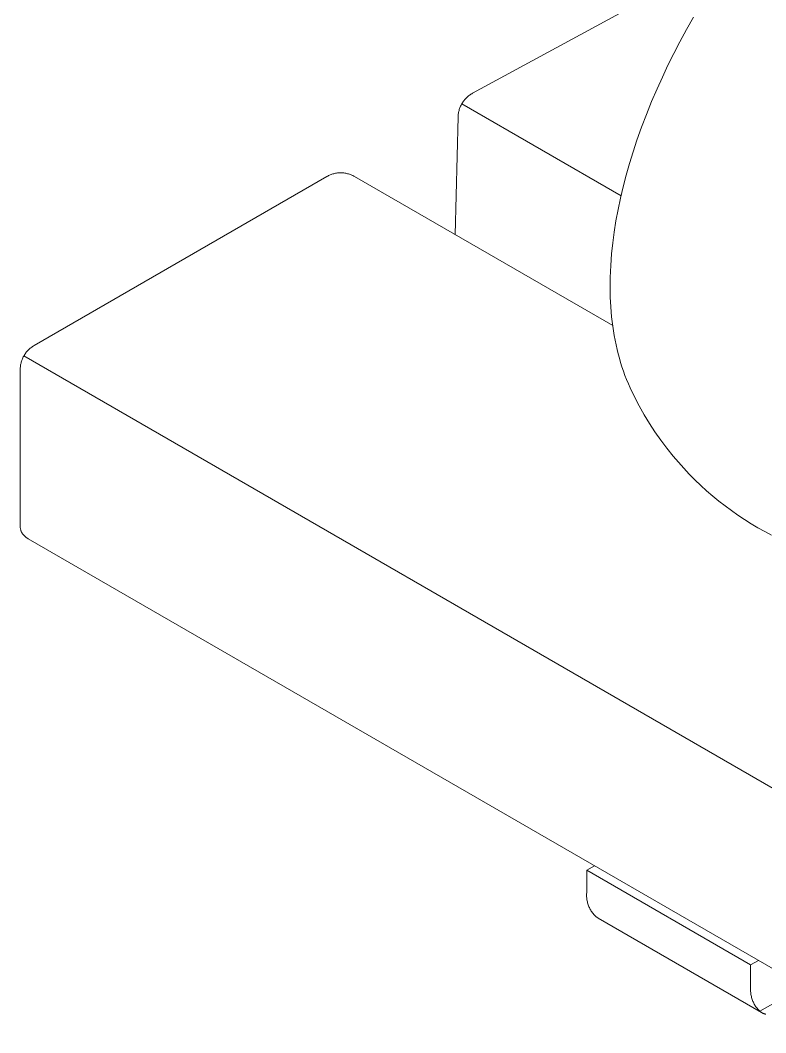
# Model space of a CAD drawing. Header units: millimetres. Extents: x -209 to 4251, y 50 to 3279.
# Drawn here: x 2485.7 to 2612.7, y 1456.8 to 1629.1 of the extents above; entities that cross this region are included whole.
import ezdxf

# ---------------------------------------------------------------- set-up
doc = ezdxf.new("R2010")
doc.units = ezdxf.units.MM
doc.layers.add('ZANO_R', color=7, linetype='Continuous', lineweight=0)

msp = doc.modelspace()

# ---------------------------------------------------------------- linework, layer by layer
at = {"layer": 'ZANO_R'}
for p, q in [((2562.75, 1616.69), (2607.85, 1641.22)), ((2600.41, 1629.68), (2599.21, 1627.56)), ((2599.21, 1627.56), (2598.06, 1625.43)), ((2598.06, 1625.43), (2596.04, 1621.46)), ((2596.04, 1621.46), (2595.09, 1619.46)), ((2595.09, 1619.46), (2594.17, 1617.43)), ((2594.17, 1617.43), (2593.25, 1615.27)), ((2561.03, 1615.08), (2561.12, 1615.21)), ((2561.12, 1615.21), (2561.21, 1615.34)), ((2561.21, 1615.34), (2561.3, 1615.47)), ((2561.3, 1615.47), (2561.4, 1615.59)), ((2561.4, 1615.59), (2561.51, 1615.71)), ((2561.51, 1615.71), (2561.62, 1615.83)), ((2561.62, 1615.83), (2561.73, 1615.94)), ((2561.73, 1615.94), (2561.85, 1616.05)), ((2561.85, 1616.05), (2561.97, 1616.15)), ((2561.97, 1616.15), (2562.09, 1616.25)), ((2562.09, 1616.25), (2562.22, 1616.35)), ((2562.22, 1616.35), (2562.35, 1616.44)), ((2562.35, 1616.44), (2562.48, 1616.53)), ((2562.48, 1616.53), (2562.61, 1616.61)), ((2562.61, 1616.61), (2562.75, 1616.69)), ((2593.25, 1615.27), (2592.37, 1613.1)), ((2560.38, 1613.47), (2560.42, 1613.62)), ((2560.42, 1613.62), (2560.46, 1613.78)), ((2560.46, 1613.78), (2560.5, 1613.93)), ((2560.5, 1613.93), (2560.55, 1614.08)), ((2560.55, 1614.08), (2560.6, 1614.23)), ((2560.6, 1614.23), (2560.66, 1614.38)), ((2560.66, 1614.38), (2560.72, 1614.52)), ((2560.72, 1614.52), (2560.79, 1614.67)), ((2560.79, 1614.67), (2560.87, 1614.81)), ((2560.87, 1614.81), (2560.95, 1614.95)), ((2588.04, 1599.25), (2560.93, 1614.91)), ((2560.95, 1614.95), (2561.03, 1615.08)), ((2559.8, 1592.62), (2560.3, 1612.68)), ((2560.3, 1612.84), (2560.32, 1612.99)), ((2560.3, 1612.68), (2560.3, 1612.84)), ((2560.32, 1612.99), (2560.33, 1613.15)), ((2560.33, 1613.15), (2560.36, 1613.31)), ((2560.36, 1613.31), (2560.38, 1613.47)), ((2592.37, 1613.1), (2591.53, 1610.91)), ((2591.53, 1610.91), (2590.75, 1608.7)), ((2590.75, 1608.7), (2590.1, 1606.74)), ((2590.1, 1606.74), (2589.49, 1604.77)), ((2539.74, 1603.13), (2539.9, 1603.14)), ((2539.9, 1603.14), (2540.06, 1603.15)), ((2540.06, 1603.15), (2540.21, 1603.16)), ((2540.21, 1603.16), (2540.37, 1603.16)), ((2540.37, 1603.16), (2540.53, 1603.15)), ((2540.53, 1603.15), (2540.69, 1603.14)), ((2540.69, 1603.14), (2540.85, 1603.13)), ((2589.49, 1604.77), (2588.92, 1602.78)), ((2488.07, 1573.73), (2537.94, 1602.53)), ((2537.94, 1602.53), (2538.08, 1602.61)), ((2538.08, 1602.61), (2538.22, 1602.68)), ((2538.22, 1602.68), (2538.37, 1602.75)), ((2538.37, 1602.75), (2538.51, 1602.81)), ((2538.51, 1602.81), (2538.66, 1602.87)), ((2538.66, 1602.87), (2538.81, 1602.92)), ((2538.81, 1602.92), (2538.96, 1602.97)), ((2538.96, 1602.97), (2539.12, 1603.01)), ((2539.12, 1603.01), (2539.27, 1603.05)), ((2539.27, 1603.05), (2539.43, 1603.08)), ((2539.43, 1603.08), (2539.58, 1603.1)), ((2539.58, 1603.1), (2539.74, 1603.13)), ((2540.85, 1603.13), (2541.01, 1603.1)), ((2541.01, 1603.1), (2541.16, 1603.08)), ((2541.16, 1603.08), (2541.32, 1603.05)), ((2541.32, 1603.05), (2541.47, 1603.01)), ((2541.47, 1603.01), (2541.63, 1602.97)), ((2541.63, 1602.97), (2541.78, 1602.92)), ((2541.78, 1602.92), (2541.93, 1602.87)), ((2541.93, 1602.87), (2542.08, 1602.81)), ((2542.08, 1602.81), (2542.22, 1602.75)), ((2542.22, 1602.75), (2542.37, 1602.68)), ((2542.37, 1602.68), (2542.51, 1602.61)), ((2542.51, 1602.61), (2542.65, 1602.53)), ((2542.65, 1602.53), (2586.62, 1577.14)), ((2588.92, 1602.78), (2588.4, 1600.78)), ((2588.4, 1600.78), (2587.95, 1598.86)), ((2587.95, 1598.86), (2587.54, 1596.92)), ((2587.54, 1596.92), (2587.18, 1594.98)), ((2587.18, 1594.98), (2586.87, 1593.03)), ((2586.87, 1593.03), (2586.63, 1591.21)), ((2586.63, 1591.21), (2586.44, 1589.39)), ((2586.44, 1589.39), (2586.29, 1587.37)), ((2586.29, 1587.37), (2586.2, 1585.35)), ((2586.2, 1585.35), (2586.18, 1583.67)), ((2586.18, 1583.67), (2586.21, 1581.99)), ((2586.21, 1581.99), (2586.3, 1580.32)), ((2586.3, 1580.32), (2586.44, 1578.65)), ((2586.44, 1578.65), (2586.63, 1577.05)), ((2586.63, 1577.05), (2586.75, 1576.25)), ((2586.75, 1576.25), (2586.88, 1575.46)), ((2586.88, 1575.46), (2587.03, 1574.67)), ((2587.03, 1574.67), (2587.19, 1573.88)), ((2587.19, 1573.88), (2587.36, 1573.1)), ((2486.39, 1572.08), (2486.47, 1572.21)), ((2486.47, 1572.21), (2486.56, 1572.35)), ((2486.56, 1572.35), (2486.65, 1572.48)), ((2486.65, 1572.48), (2486.75, 1572.6)), ((2486.75, 1572.6), (2486.85, 1572.72)), ((2486.85, 1572.72), (2486.96, 1572.84)), ((2486.96, 1572.84), (2487.07, 1572.96)), ((2487.07, 1572.96), (2487.18, 1573.07)), ((2487.18, 1573.07), (2487.3, 1573.18)), ((2487.3, 1573.18), (2487.42, 1573.28)), ((2487.42, 1573.28), (2487.54, 1573.38)), ((2487.54, 1573.38), (2487.67, 1573.47)), ((2487.67, 1573.47), (2487.8, 1573.56)), ((2487.8, 1573.56), (2487.93, 1573.65)), ((2487.93, 1573.65), (2488.07, 1573.73)), ((2587.36, 1573.1), (2587.56, 1572.32)), ((2587.56, 1572.32), (2587.76, 1571.58)), ((2485.76, 1570.29), (2485.78, 1570.45)), ((2485.78, 1570.45), (2485.81, 1570.61)), ((2485.81, 1570.61), (2485.85, 1570.76)), ((2485.85, 1570.76), (2485.89, 1570.92)), ((2485.89, 1570.92), (2485.93, 1571.07)), ((2485.93, 1571.07), (2485.98, 1571.22)), ((2485.98, 1571.22), (2486.04, 1571.37)), ((2486.04, 1571.37), (2486.1, 1571.51)), ((2486.1, 1571.51), (2486.16, 1571.66)), ((2486.16, 1571.66), (2486.23, 1571.8)), ((2486.23, 1571.8), (2486.31, 1571.94)), ((2486.31, 1571.94), (2486.39, 1572.08)), ((2486.35, 1572.01), (3676.71, 884.75)), ((2587.76, 1571.58), (2587.97, 1570.84)), ((2587.97, 1570.84), (2588.2, 1570.11)), ((2485.72, 1569.82), (2485.73, 1569.98)), ((2485.72, 1569.66), (2485.72, 1569.82)), ((2485.72, 1542.78), (2485.72, 1569.66)), ((2485.73, 1569.98), (2485.74, 1570.14)), ((2485.74, 1570.14), (2485.76, 1570.29)), ((2588.2, 1570.11), (2588.45, 1569.39)), ((2588.45, 1569.39), (2588.71, 1568.67)), ((2588.71, 1568.67), (2588.99, 1567.96)), ((2588.99, 1567.96), (2589.29, 1567.25)), ((2589.29, 1567.25), (2589.6, 1566.55)), ((2590.35, 1565), (2589.6, 1566.55)), ((2591.14, 1563.47), (2590.35, 1565)), ((2591.99, 1561.97), (2591.14, 1563.47)), ((2592.88, 1560.5), (2591.99, 1561.97)), ((2593.82, 1559.05), (2592.88, 1560.5)), ((2594.81, 1557.64), (2593.82, 1559.05)), ((2595.84, 1556.26), (2594.81, 1557.64)), ((2596.92, 1554.92), (2595.84, 1556.26)), ((2597.81, 1553.87), (2596.92, 1554.92)), ((2598.72, 1552.85), (2597.81, 1553.87)), ((2599.66, 1551.85), (2598.72, 1552.85)), ((2600.62, 1550.88), (2599.66, 1551.85)), ((2601.61, 1549.94), (2600.62, 1550.88)), ((2602.62, 1549.02), (2601.61, 1549.94)), ((2603.65, 1548.13), (2602.62, 1549.02)), ((2604.7, 1547.27), (2603.65, 1548.13)), ((2605.76, 1546.44), (2604.7, 1547.27)), ((2606.85, 1545.65), (2605.76, 1546.44)), ((2607.94, 1544.88), (2606.85, 1545.65)), ((2609.06, 1544.14), (2607.94, 1544.88)), ((2610.19, 1543.42), (2609.06, 1544.14)), ((2611.34, 1542.74), (2610.19, 1543.42)), ((2485.72, 1542.78), (2485.73, 1542.7)), ((2485.73, 1542.7), (2485.74, 1542.62)), ((2485.74, 1542.62), (2485.75, 1542.54)), ((2485.75, 1542.54), (2485.77, 1542.46)), ((2485.77, 1542.46), (2485.79, 1542.38)), ((2485.79, 1542.38), (2485.82, 1542.3)), ((2485.82, 1542.3), (2485.84, 1542.22)), ((2485.84, 1542.22), (2485.87, 1542.15)), ((2485.87, 1542.15), (2485.9, 1542.07)), ((2485.9, 1542.07), (2485.94, 1541.99)), ((2485.94, 1541.99), (2485.98, 1541.92)), ((2485.98, 1541.92), (2486.01, 1541.85)), ((2486.01, 1541.85), (2486.06, 1541.78)), ((2486.06, 1541.78), (2486.1, 1541.71)), ((2486.1, 1541.71), (2486.15, 1541.64)), ((2486.15, 1541.64), (2486.2, 1541.57)), ((2486.2, 1541.57), (2486.25, 1541.51)), ((2486.25, 1541.51), (2486.3, 1541.45)), ((2486.3, 1541.45), (2486.36, 1541.39)), ((2486.36, 1541.39), (2486.42, 1541.33)), ((2486.42, 1541.33), (2486.48, 1541.27)), ((2486.48, 1541.27), (2486.54, 1541.22)), ((2486.54, 1541.22), (2486.6, 1541.16)), ((2486.6, 1541.16), (2486.67, 1541.11)), ((2486.67, 1541.11), (2486.73, 1541.07)), ((2612.51, 1542.08), (2611.34, 1542.74)), ((2613.69, 1541.46), (2612.51, 1542.08)), ((2486.73, 1541.07), (2486.8, 1541.02)), ((2486.8, 1541.02), (2486.87, 1540.98)), ((2486.87, 1540.98), (2486.95, 1540.94)), ((2486.95, 1540.94), (2487.02, 1540.9)), ((2487.02, 1540.9), (2487.09, 1540.86)), ((3677.46, 853.61), (2487.09, 1540.86)), ((2582.19, 1484.42), (2583.52, 1485.19)), ((2582.19, 1480.57), (2582.19, 1484.42)), ((2610.12, 1468.3), (2582.19, 1484.42)), ((2582.17, 1480.23), (2582.18, 1480.4)), ((2582.18, 1480.05), (2582.17, 1480.23)), ((2582.18, 1480.4), (2582.19, 1480.57)), ((2582.18, 1479.88), (2582.18, 1480.05)), ((2582.2, 1479.71), (2582.18, 1479.88)), ((2582.21, 1479.54), (2582.2, 1479.71)), ((2582.24, 1479.37), (2582.21, 1479.54)), ((2582.27, 1479.2), (2582.24, 1479.37)), ((2582.31, 1479.03), (2582.27, 1479.2)), ((2582.35, 1478.86), (2582.31, 1479.03)), ((2582.4, 1478.7), (2582.35, 1478.86)), ((2582.45, 1478.53), (2582.4, 1478.7)), ((2582.51, 1478.37), (2582.45, 1478.53)), ((2582.58, 1478.21), (2582.51, 1478.37)), ((2582.65, 1478.06), (2582.58, 1478.21)), ((2582.72, 1477.9), (2582.65, 1478.06)), ((2582.8, 1477.75), (2582.72, 1477.9)), ((2582.89, 1477.6), (2582.8, 1477.75)), ((2582.98, 1477.45), (2582.89, 1477.6)), ((2583.08, 1477.31), (2582.98, 1477.45)), ((2583.18, 1477.17), (2583.08, 1477.31)), ((2583.28, 1477.03), (2583.18, 1477.17)), ((2583.39, 1476.9), (2583.28, 1477.03)), ((2583.51, 1476.77), (2583.39, 1476.9)), ((2583.63, 1476.65), (2583.51, 1476.77)), ((2583.75, 1476.53), (2583.63, 1476.65)), ((2583.83, 1476.47), (2583.75, 1476.53)), ((2583.91, 1476.41), (2583.83, 1476.47)), ((2583.99, 1476.35), (2583.91, 1476.41)), ((2584.08, 1476.3), (2583.99, 1476.35)), ((2584.16, 1476.25), (2584.08, 1476.3)), ((2611.96, 1460.2), (2584.16, 1476.25)), ((2611.45, 1469.07), (2610.12, 1468.3)), ((2610.12, 1468.3), (2611.47, 1469.06)), ((2610.12, 1468.3), (2610.12, 1464.45)), ((2610.11, 1464.27), (2610.1, 1464.1)), ((2610.1, 1464.1), (2610.11, 1463.93)), ((2610.12, 1464.45), (2610.11, 1464.27)), ((2610.11, 1463.93), (2610.11, 1463.76)), ((2610.11, 1463.76), (2610.13, 1463.59)), ((2610.13, 1463.59), (2610.15, 1463.41)), ((2619.07, 1464.67), (2611.68, 1460.4)), ((2610.15, 1463.41), (2610.17, 1463.24)), ((2610.17, 1463.24), (2610.2, 1463.07)), ((2610.2, 1463.07), (2610.24, 1462.9)), ((2610.24, 1462.9), (2610.28, 1462.74)), ((2610.28, 1462.74), (2610.33, 1462.57)), ((2610.33, 1462.57), (2610.38, 1462.41)), ((2610.38, 1462.41), (2610.44, 1462.25)), ((2610.44, 1462.25), (2610.51, 1462.09)), ((2610.51, 1462.09), (2610.58, 1461.93)), ((2610.58, 1461.93), (2610.65, 1461.77)), ((2610.65, 1461.77), (2610.73, 1461.62)), ((2610.73, 1461.62), (2610.82, 1461.47)), ((2610.82, 1461.47), (2610.91, 1461.33)), ((2610.91, 1461.33), (2611.01, 1461.18)), ((2611.01, 1461.18), (2611.11, 1461.04)), ((2611.11, 1461.04), (2611.21, 1460.91)), ((2611.21, 1460.91), (2611.32, 1460.78)), ((2611.32, 1460.78), (2611.44, 1460.65)), ((2611.44, 1460.65), (2611.56, 1460.52)), ((2611.56, 1460.52), (2611.68, 1460.4)), ((2611.76, 1460.35), (2611.68, 1460.4)), ((2611.76, 1460.35), (2611.8, 1460.32)), ((2611.83, 1460.29), (2611.8, 1460.32)), ((2611.83, 1460.29), (2611.85, 1460.28)), ((2611.91, 1460.24), (2611.85, 1460.28)), ((2611.96, 1460.2), (2611.91, 1460.24)), ((2611.96, 1460.2), (2612, 1460.18)), ((2612.03, 1460.16), (2612, 1460.18)), ((2612.03, 1460.16), (2612.08, 1460.13)), ((2612.14, 1460.1), (2612.08, 1460.14)), ((2612.19, 1460.08), (2612.14, 1460.1)), ((2612.25, 1460.05), (2612.19, 1460.08)), ((2612.31, 1460.02), (2612.25, 1460.05)), ((2612.37, 1460), (2612.31, 1460.02)), ((2612.44, 1459.98), (2612.37, 1460)), ((2612.44, 1459.98), (2612.49, 1459.96)), ((2612.52, 1459.96), (2612.49, 1459.96)), ((2612.52, 1459.96), (2612.57, 1459.94)), ((2612.58, 1459.94), (2612.57, 1459.94)), ((2612.58, 1459.94), (2612.62, 1459.93)), ((2612.62, 1459.93), (2612.67, 1459.93)), ((2612.69, 1459.92), (2612.67, 1459.93))]:
    msp.add_line(p, q, dxfattribs=at)

doc.saveas('drawing.dxf')
